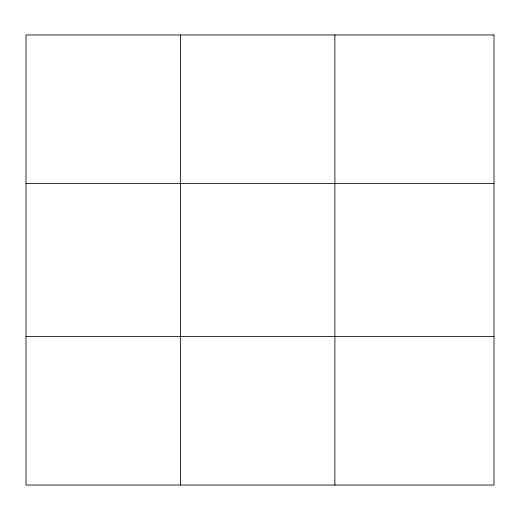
<?xml version="1.0" encoding="UTF-8"?>
<svg xmlns="http://www.w3.org/2000/svg" width="520" height="520" viewBox="0 0 520 520"><rect width="100%" height="100%" fill="white"/><g stroke="black" fill="none" stroke-linecap="round" stroke-linejoin="round"><path stroke-width="0.78" d="M180.44 485.03L180.44 34.97M334.88 485.03L334.88 34.97M26 183.489L494 183.489M26 336.512L494 336.512M494 34.97L494 485.03L26 485.03L26 34.97L494 34.97"/></g></svg>
